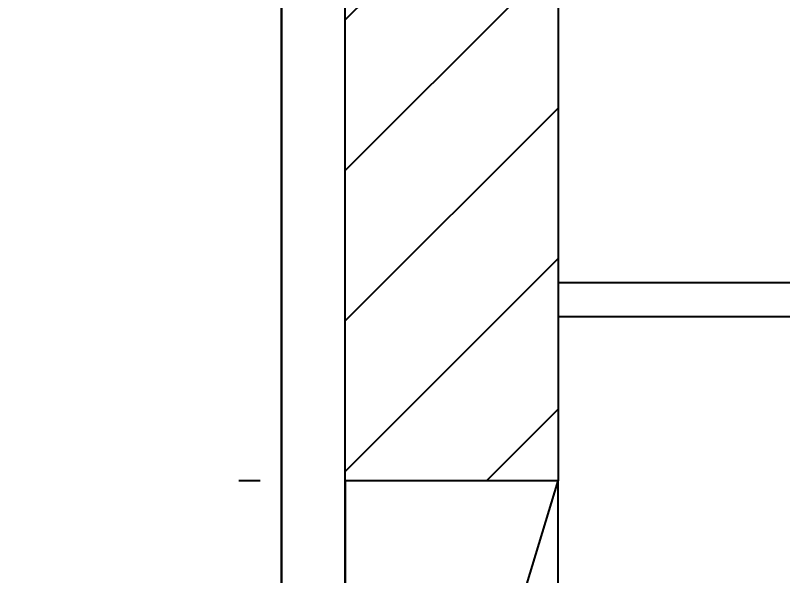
# Model space of a CAD drawing. Header units: millimetres. Extents: x 346859 to 753976, y -86090 to 5333.
# Drawn here: x 402013.2 to 402373.6, y -19759 to -19495.8 of the extents above; entities that cross this region are included whole.
import ezdxf

# ---------------------------------------------------------------- set-up
doc = ezdxf.new("R2010")
doc.units = ezdxf.units.MM
doc.header["$LTSCALE"] = 60
for name, color, linetype in [('03-WAL NEW', 3, 'Continuous'), ('06-FUR', 6, 'Continuous'), ('07-DIM WAL', 5, 'Continuous'), ('2CONTINUOUS', 2, 'Continuous'), ('ac-wall-fin', 3, 'Continuous'), ('CO-BATH', 6, 'Continuous'), ('F-HAT', 251, 'Continuous')]:
    doc.layers.add(name, color=color, linetype=linetype)
doc.styles.add('YOURNAME', font='HY울릉도M.TTF')
doc.dimstyles.new('40', dxfattribs={"dimscale": 40, "dimtxt": 1.8, "dimasz": 0.9, "dimexe": 0.5, "dimexo": 1, "dimgap": 0.7, "dimtad": 1, "dimdec": 0, "dimzin": 0, "dimdsep": 46, "dimtxsty": 'YOURNAME', "dimblk": 'NONE', "dimcen": 0, "dimclrd": 1, "dimclre": 1, "dimclrt": 7, "dimadec": 0, "dimazin": 0, "dimtfac": 1, "dimtdec": 0, "dimtix": 1, "dimtmove": 2, "dimatfit": 3, "dimldrblk": 'NONE', "dimfxl": 1, "dimtolj": 1, "dimtzin": 0, "dimarcsym": 0})

# ---------------------------------------------------------------- blocks, each defined once
blk = doc.blocks.new('VUSAUSEH')
at = {"layer": '2CONTINUOUS'}
blk.add_lwpolyline([(403947.21, 36495.16), (403512.21, 36495.16), (403512.21, 38315.16), (403918.21, 38315.16), (403918.21, 38415.16), (403528.21, 38415.16), (403528.21, 38880.16), (403328.21, 38880.16), (403328.21, 37103.16), (402138.21, 37103.16), (402138.21, 38033.16), (401638.21, 38033.16), (401638.21, 39583.16), (403860.21, 39583.16), (403860.21, 39783.16), (401708.21, 39783.16), (401708.21, 43945.16)], dxfattribs=at)
blk = doc.blocks.new('FFFFFEREREW')
at = {"layer": 'F-HAT'}
for p, q in [((287019.92, 71095.03), (287019.92, 71321.5)), ((287035.92, 71095.03), (287035.92, 71321.5))]:
    blk.add_line(p, q, dxfattribs=at)
blk = doc.blocks.new('*D221')
at = {"layer": '07-DIM WAL', "color": 1, "lineweight": -2, "transparency": 16777216}
for p, q in [((402128.21, -19114.44), (402118.21, -19114.44)), ((402138.21, -19114.44), (402138.21, -19714.44)), ((402128.21, -19714.44), (402118.21, -19714.44))]:
    blk.add_line(p, q, dxfattribs=at)
at = {"layer": 'Defpoints', "color": 0, "transparency": 16777216}
for p in [(402168.21, -19114.44), (402138.21, -19714.44), (402168.21, -19714.44)]:
    blk.add_point(p, dxfattribs=at)
at = {"layer": '07-DIM WAL', "color": 7, "transparency": 16777216, "insert": (402072.73, -19414.44), "char_height": 72, "attachment_point": 5, "rotation": 90, "style": 'YOURNAME'}
blk.add_mtext('\\A1;600', dxfattribs=at)
blk = doc.blocks.new('_None')
blk = doc.blocks.new('*D222')
at = {"layer": '07-DIM WAL', "color": 1, "lineweight": -2, "transparency": 16777216}
for p, q in [((402128.21, -19714.44), (402118.21, -19714.44)), ((402138.21, -19714.44), (402138.21, -20044.44)), ((402128.21, -20044.44), (402118.21, -20044.44))]:
    blk.add_line(p, q, dxfattribs=at)
at = {"layer": 'Defpoints', "color": 0, "transparency": 16777216}
for p in [(402168.21, -19714.44), (402138.21, -20044.44), (402168.21, -20044.44)]:
    blk.add_point(p, dxfattribs=at)
at = {"layer": '07-DIM WAL', "color": 7, "transparency": 16777216, "insert": (402072.77, -19879.44), "char_height": 72, "attachment_point": 5, "rotation": 90, "style": 'YOURNAME'}
blk.add_mtext('\\A1;330', dxfattribs=at)

msp = doc.modelspace()

# ---------------------------------------------------------------- hatches: boundary and pattern name
at = {"layer": '03-WAL NEW'}
h = msp.add_hatch(dxfattribs=at)
h.set_pattern_fill('_USER', color=256, scale=50, angle=45, pattern_type=0)
h.set_pattern_definition([(45, (-40, -57192.6), (-35.355339, 35.355339), [])])
h.paths.add_polyline_path([(402268.21, -19714.44), (402168.21, -19714.44), (402168.21, -19114.44), (402268.21, -19114.44)])

# ---------------------------------------------------------------- linework, layer by layer
msp.add_lwpolyline([(402268.21, -19714.44), (402168.21, -19714.44), (402168.21, -19114.44), (402268.21, -19114.44)], close=True, dxfattribs=at)
at = {"layer": '06-FUR'}
msp.add_line((402168.21, -20044.44), (402268.21, -19714.44), dxfattribs=at)
msp.add_lwpolyline([(402268.21, -19714.44), (402168.21, -19714.44), (402168.21, -20044.44), (402268.21, -20044.44)], close=True, dxfattribs=at)
at = {"layer": 'ac-wall-fin', "color": 4}
msp.add_lwpolyline([(403298.21, -18297.44), (403298.21, -20044.44), (402168.21, -20044.44), (402168.21, -19114.44), (401668.21, -19114.44), (401668.21, -17624.44), (403328.21, -17624.44)], dxfattribs=at)

# ---------------------------------------------------------------- block references
msp.add_blockref('VUSAUSEH', (0, -57177.6))
at = {"layer": 'CO-BATH', "xscale": -1, "rotation": 89.9999999999999}
msp.add_blockref('FFFFFEREREW', (473589.71, 267398.48), dxfattribs=at)

# ---------------------------------------------------------------- dimensions: what is measured, and where the dimension line sits
at = {"layer": '07-DIM WAL'}
for base, p1, p2, picture, middle in [((402138.21, -19714.44), (402168.21, -19114.44), (402168.21, -19714.44), '*D221', (402072.73, -19414.44)), ((402138.21, -20044.44), (402168.21, -19714.44), (402168.21, -20044.44), '*D222', (402072.77, -19879.44))]:
    dim = msp.add_linear_dim(base=base, p1=p1, p2=p2, angle=90, dimstyle='40', dxfattribs=at)
    dim.commit()
    dim.dimension.update_dxf_attribs({"geometry": picture, "text_midpoint": middle})

doc.saveas('drawing.dxf')
